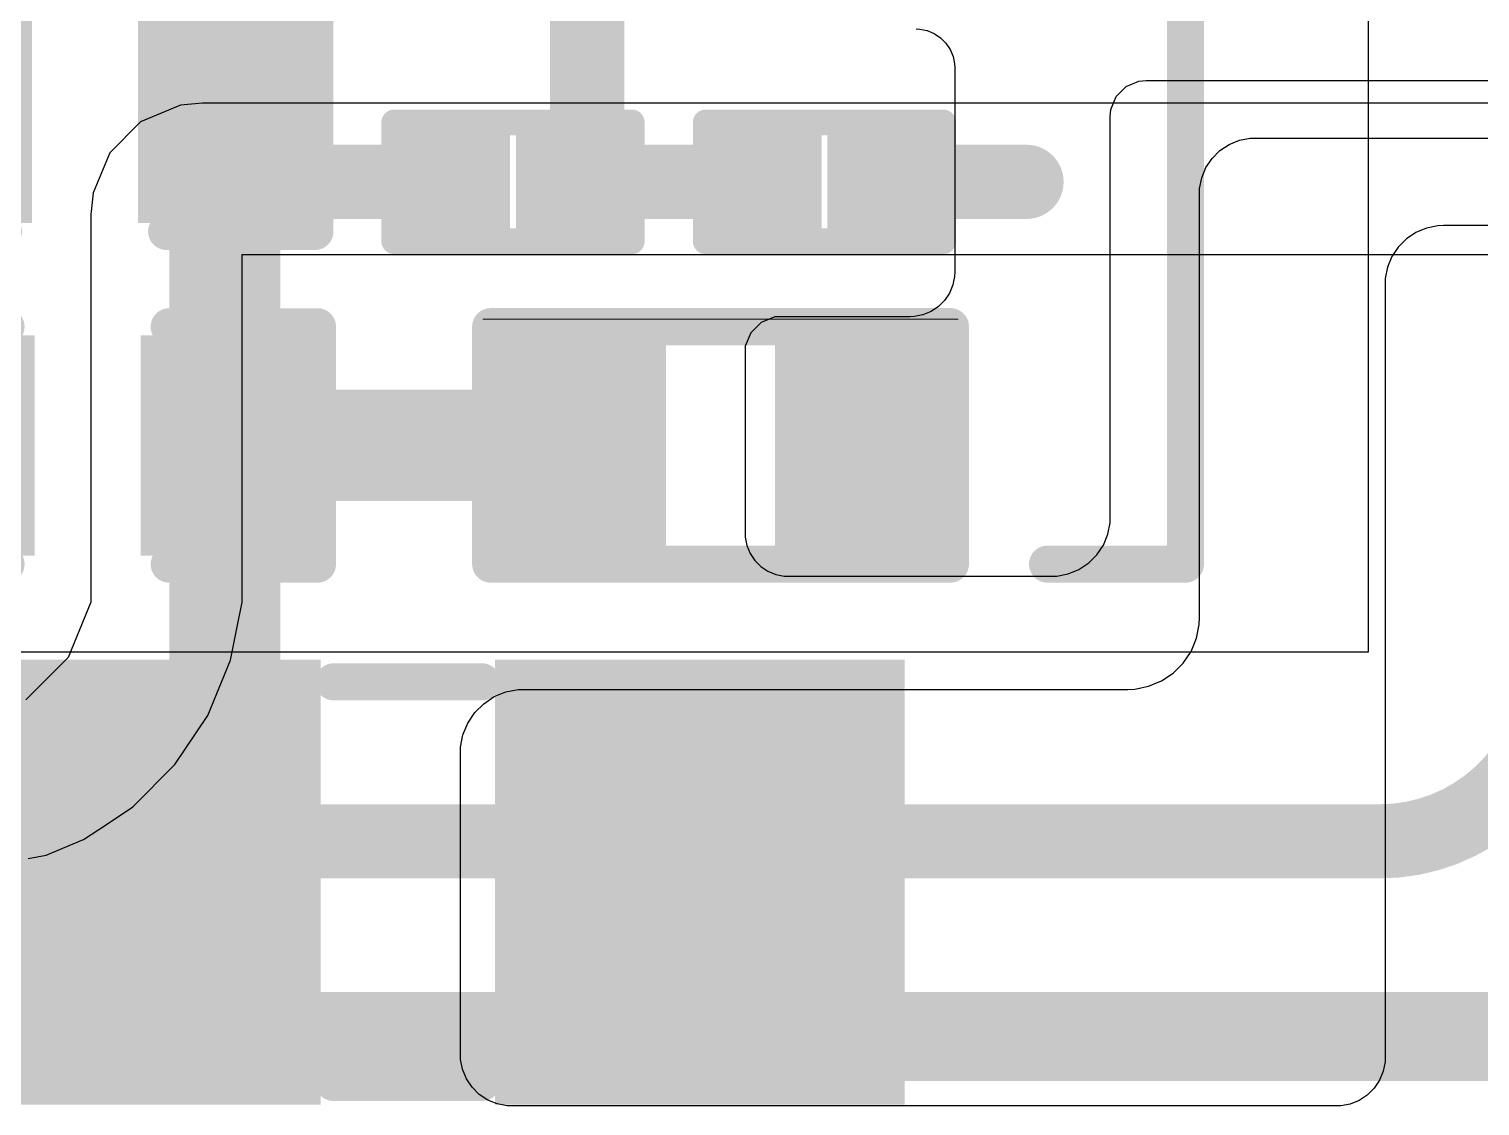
# Model space of a CAD drawing. Header units: inches. Extents: x -5 to 230, y -4 to 159.
# Drawn here: x 17.085 to 22.055, y 28.583 to 32.27 of the extents above; entities that cross this region are included whole.
import ezdxf

# ---------------------------------------------------------------- set-up
doc = ezdxf.new("R2010")
doc.units = ezdxf.units.IN
for name, color, linetype in [('Bottom Layer', 5, 'Continuous'), ('Layer 1', 16, 'Continuous'), ('Top Layer', 1, 'Continuous'), ('Top Overlay', 2, 'Continuous'), ('Top Paste', 8, 'Continuous'), ('Top Solder', 216, 'Continuous')]:
    doc.layers.add(name, color=color, linetype=linetype)

# ---------------------------------------------------------------- blocks, each defined once
blk = doc.blocks.new('R___0402_171')
at = {"layer": 'Top Layer'}
for points in [[(-0.6985, -0.3175), (-0.6985, 0.3175), (-0.2413, 0.3175), (-0.2413, -0.3175)], [(0.2413, -0.3175), (0.2413, 0.3175), (0.6985, 0.3175), (0.6985, -0.3175)]]:
    blk.add_hatch(color=1, dxfattribs=at).paths.add_polyline_path(points)
at = {"layer": 'Top Paste'}
for points in [[(-0.6985, -0.3175), (-0.6985, 0.3175), (-0.2413, 0.3175), (-0.2413, -0.3175)], [(0.2413, -0.3175), (0.2413, 0.3175), (0.6985, 0.3175), (0.6985, -0.3175)]]:
    blk.add_hatch(color=8, dxfattribs=at).paths.add_polyline_path(points)
at = {"layer": 'Top Solder'}
for points in [[(-0.7535, -0.3725), (-0.7535, 0.3725), (-0.1863, 0.3725), (-0.1863, -0.3725)], [(0.1863, -0.3725), (0.1863, 0.3725), (0.7535, 0.3725), (0.7535, -0.3725)]]:
    blk.add_hatch(color=216, dxfattribs=at).paths.add_polyline_path(points)
at = {"layer": 'Top Overlay'}
for points in [[(0.7874, 0.4064, 0.127, 0.127, 0), (-0.7874, 0.4064, 0.127, 0.127, 0)], [(-0.7874, 0.4064, 0.127, 0.127, 0), (-0.7874, -0.4064, 0.127, 0.127, 0)], [(0.7874, 0.4064, 0.127, 0.127, 0), (0.7874, -0.4064, 0.127, 0.127, 0)], [(0.7874, -0.4064, 0.127, 0.127, 0), (-0.7874, -0.4064, 0.127, 0.127, 0)], [(0.8128, -0.4318, 0.00323, 0.00323, 0), (-0.8128, -0.4318, 0.00323, 0.00323, 0)]]:
    blk.add_lwpolyline(points, format="xyseb", dxfattribs=at)
for points in [[(-0.8191, 0.4064, 0.0635, 0.0635, 1), (-0.7556, 0.4064, 0.0635, 0.0635, 1)], [(-0.8191, 0.4064, 0.0635, 0.0635, 1), (-0.7556, 0.4064, 0.0635, 0.0635, 1)], [(0.7556, 0.4064, 0.0635, 0.0635, 1), (0.8191, 0.4064, 0.0635, 0.0635, 1)], [(0.7556, 0.4064, 0.0635, 0.0635, 1), (0.8191, 0.4064, 0.0635, 0.0635, 1)], [(-0.8191, -0.4064, 0.0635, 0.0635, 1), (-0.7556, -0.4064, 0.0635, 0.0635, 1)], [(-0.8191, -0.4064, 0.0635, 0.0635, 1), (-0.7556, -0.4064, 0.0635, 0.0635, 1)], [(0.7556, -0.4064, 0.0635, 0.0635, 1), (0.8191, -0.4064, 0.0635, 0.0635, 1)], [(0.7556, -0.4064, 0.0635, 0.0635, 1), (0.8191, -0.4064, 0.0635, 0.0635, 1)], [(-0.8136, -0.4318, 0.00161, 0.00161, 1), (-0.812, -0.4318, 0.00161, 0.00161, 1)], [(0.812, -0.4318, 0.00161, 0.00161, 1), (0.8136, -0.4318, 0.00161, 0.00161, 1)]]:
    blk.add_lwpolyline(points, format="xyseb", close=True, dxfattribs=at)
blk = doc.blocks.new('I___0805_191')
at = {"layer": 'Top Layer'}
for points in [[(-1.6, 0.66), (-0.4, 0.66), (-0.4, -0.66), (-1.6, -0.66)], [(0.4, 0.66), (1.6, 0.66), (1.6, -0.66), (0.4, -0.66)]]:
    blk.add_hatch(color=1, dxfattribs=at).paths.add_polyline_path(points)
at = {"layer": 'Top Paste'}
for points in [[(-1.6, 0.66), (-0.4, 0.66), (-0.4, -0.66), (-1.6, -0.66)], [(0.4, 0.66), (1.6, 0.66), (1.6, -0.66), (0.4, -0.66)]]:
    blk.add_hatch(color=8, dxfattribs=at).paths.add_polyline_path(points)
at = {"layer": 'Top Solder'}
for points in [[(-1.7016, 0.7616), (-0.2984, 0.7616), (-0.2984, -0.7616), (-1.7016, -0.7616)], [(0.2984, 0.7616), (1.7016, 0.7616), (1.7016, -0.7616), (0.2984, -0.7616)]]:
    blk.add_hatch(color=216, dxfattribs=at).paths.add_polyline_path(points)
at = {"layer": 'Top Overlay'}
for points in [[(-0.254, 0.6858, 0.127, 0.127, 0), (0.254, 0.6858, 0.127, 0.127, 0)], [(-0.254, -0.6858, 0.127, 0.127, 0), (0.254, -0.6858, 0.127, 0.127, 0)]]:
    blk.add_lwpolyline(points, format="xyseb", dxfattribs=at)
for points in [[(-0.2857, 0.6858, 0.0635, 0.0635, 1), (-0.2223, 0.6858, 0.0635, 0.0635, 1)], [(0.2223, 0.6858, 0.0635, 0.0635, 1), (0.2857, 0.6858, 0.0635, 0.0635, 1)], [(-0.2857, -0.6858, 0.0635, 0.0635, 1), (-0.2223, -0.6858, 0.0635, 0.0635, 1)], [(0.2223, -0.6858, 0.0635, 0.0635, 1), (0.2857, -0.6858, 0.0635, 0.0635, 1)]]:
    blk.add_lwpolyline(points, format="xyseb", close=True, dxfattribs=at)
blk = doc.blocks.new('DFN_2_0_3_0_6__212')
at = {"layer": 'Top Layer'}
for points in [[(-0.33, -0.13), (-0.33, 0.13), (-0.06, 0.13), (-0.06, -0.13)], [(0.06, -0.13), (0.06, 0.13), (0.33, 0.13), (0.33, -0.13)]]:
    blk.add_hatch(color=1, dxfattribs=at).paths.add_polyline_path(points)
at = {"layer": 'Top Paste'}
for points in [[(-0.33, -0.13), (-0.33, 0.13), (-0.06, 0.13), (-0.06, -0.13)], [(0.06, -0.13), (0.06, 0.13), (0.33, 0.13), (0.33, -0.13)]]:
    blk.add_hatch(color=8, dxfattribs=at).paths.add_polyline_path(points)
at = {"layer": 'Top Solder'}
for points in [[(-0.38, -0.18), (-0.38, 0.18), (-0.01, 0.18), (-0.01, -0.18)], [(0.01, -0.18), (0.01, 0.18), (0.38, 0.18), (0.38, -0.18)]]:
    blk.add_hatch(color=216, dxfattribs=at).paths.add_polyline_path(points)
at = {"layer": 'Top Overlay'}
for points in [[(-0.4064, -0.2032, 0.0889, 0.0889, 0), (-0.4064, 0.2032, 0.0889, 0.0889, 0)], [(-0.4064, 0.2032, 0.0889, 0.0889, 0), (0.4064, 0.2032, 0.0889, 0.0889, 0)], [(0.4064, -0.2032, 0.0889, 0.0889, 0), (0.4064, 0.2032, 0.0889, 0.0889, 0)], [(-0.4064, -0.2032, 0.0889, 0.0889, 0), (0.4064, -0.2032, 0.0889, 0.0889, 0)]]:
    blk.add_lwpolyline(points, format="xyseb", dxfattribs=at)
for points in [[(-0.4286, 0.2032, 0.0445, 0.0445, 1), (-0.3842, 0.2032, 0.0445, 0.0445, 1)], [(-0.4286, 0.2032, 0.0445, 0.0445, 1), (-0.3842, 0.2032, 0.0445, 0.0445, 1)], [(0.3842, 0.2032, 0.0445, 0.0445, 1), (0.4286, 0.2032, 0.0445, 0.0445, 1)], [(0.3842, 0.2032, 0.0445, 0.0445, 1), (0.4286, 0.2032, 0.0445, 0.0445, 1)], [(-0.4286, -0.2032, 0.0445, 0.0445, 1), (-0.3842, -0.2032, 0.0445, 0.0445, 1)], [(-0.4286, -0.2032, 0.0445, 0.0445, 1), (-0.3842, -0.2032, 0.0445, 0.0445, 1)], [(0.3842, -0.2032, 0.0445, 0.0445, 1), (0.4286, -0.2032, 0.0445, 0.0445, 1)], [(0.3842, -0.2032, 0.0445, 0.0445, 1), (0.4286, -0.2032, 0.0445, 0.0445, 1)]]:
    blk.add_lwpolyline(points, format="xyseb", close=True, dxfattribs=at)
blk = doc.blocks.new('DFN_2_0_3_0_6__213')
at = {"layer": 'Top Layer'}
for points in [[(-0.33, -0.13), (-0.33, 0.13), (-0.06, 0.13), (-0.06, -0.13)], [(0.06, -0.13), (0.06, 0.13), (0.33, 0.13), (0.33, -0.13)]]:
    blk.add_hatch(color=1, dxfattribs=at).paths.add_polyline_path(points)
at = {"layer": 'Top Paste'}
for points in [[(-0.33, -0.13), (-0.33, 0.13), (-0.06, 0.13), (-0.06, -0.13)], [(0.06, -0.13), (0.06, 0.13), (0.33, 0.13), (0.33, -0.13)]]:
    blk.add_hatch(color=8, dxfattribs=at).paths.add_polyline_path(points)
at = {"layer": 'Top Solder'}
for points in [[(-0.38, -0.18), (-0.38, 0.18), (-0.01, 0.18), (-0.01, -0.18)], [(0.01, -0.18), (0.01, 0.18), (0.38, 0.18), (0.38, -0.18)]]:
    blk.add_hatch(color=216, dxfattribs=at).paths.add_polyline_path(points)
at = {"layer": 'Top Overlay'}
for points in [[(0.4064, 0.2032, 0.0889, 0.0889, 0), (-0.4064, 0.2032, 0.0889, 0.0889, 0)], [(-0.4064, 0.2032, 0.0889, 0.0889, 0), (-0.4064, -0.2032, 0.0889, 0.0889, 0)], [(0.4064, 0.2032, 0.0889, 0.0889, 0), (0.4064, -0.2032, 0.0889, 0.0889, 0)], [(0.4064, -0.2032, 0.0889, 0.0889, 0), (-0.4064, -0.2032, 0.0889, 0.0889, 0)]]:
    blk.add_lwpolyline(points, format="xyseb", dxfattribs=at)
for points in [[(-0.4286, 0.2032, 0.0445, 0.0445, 1), (-0.3842, 0.2032, 0.0445, 0.0445, 1)], [(-0.4286, 0.2032, 0.0445, 0.0445, 1), (-0.3842, 0.2032, 0.0445, 0.0445, 1)], [(0.3842, 0.2032, 0.0445, 0.0445, 1), (0.4286, 0.2032, 0.0445, 0.0445, 1)], [(0.3842, 0.2032, 0.0445, 0.0445, 1), (0.4286, 0.2032, 0.0445, 0.0445, 1)], [(-0.4286, -0.2032, 0.0445, 0.0445, 1), (-0.3842, -0.2032, 0.0445, 0.0445, 1)], [(-0.4286, -0.2032, 0.0445, 0.0445, 1), (-0.3842, -0.2032, 0.0445, 0.0445, 1)], [(0.3842, -0.2032, 0.0445, 0.0445, 1), (0.4286, -0.2032, 0.0445, 0.0445, 1)], [(0.3842, -0.2032, 0.0445, 0.0445, 1), (0.4286, -0.2032, 0.0445, 0.0445, 1)]]:
    blk.add_lwpolyline(points, format="xyseb", close=True, dxfattribs=at)
blk = doc.blocks.new('C___0402_240')
at = {"layer": 'Top Layer'}
for points in [[(-0.6985, -0.3175), (-0.6985, 0.3175), (-0.2413, 0.3175), (-0.2413, -0.3175)], [(0.2413, -0.3175), (0.2413, 0.3175), (0.6985, 0.3175), (0.6985, -0.3175)]]:
    blk.add_hatch(color=1, dxfattribs=at).paths.add_polyline_path(points)
at = {"layer": 'Top Paste'}
for points in [[(-0.6985, -0.3175), (-0.6985, 0.3175), (-0.2413, 0.3175), (-0.2413, -0.3175)], [(0.2413, -0.3175), (0.2413, 0.3175), (0.6985, 0.3175), (0.6985, -0.3175)]]:
    blk.add_hatch(color=8, dxfattribs=at).paths.add_polyline_path(points)
at = {"layer": 'Top Solder'}
for points in [[(-0.7585, -0.3775), (-0.7585, 0.3775), (-0.1813, 0.3775), (-0.1813, -0.3775)], [(0.1813, -0.3775), (0.1813, 0.3775), (0.7585, 0.3775), (0.7585, -0.3775)]]:
    blk.add_hatch(color=216, dxfattribs=at).paths.add_polyline_path(points)
at = {"layer": 'Top Overlay'}
for points in [[(-0.7874, -0.4064, 0.127, 0.127, 0), (-0.7874, 0.4064, 0.127, 0.127, 0)], [(-0.7874, 0.4064, 0.127, 0.127, 0), (-0.2794, 0.4064, 0.127, 0.127, 0)], [(0.2794, 0.4064, 0.127, 0.127, 0), (0.7874, 0.4064, 0.127, 0.127, 0)], [(0.7874, -0.4064, 0.127, 0.127, 0), (0.7874, 0.4064, 0.127, 0.127, 0)], [(-0.7874, -0.4064, 0.127, 0.127, 0), (-0.2794, -0.4064, 0.127, 0.127, 0)], [(0.2794, -0.4064, 0.127, 0.127, 0), (0.7874, -0.4064, 0.127, 0.127, 0)]]:
    blk.add_lwpolyline(points, format="xyseb", dxfattribs=at)
for points in [[(-0.8191, 0.4064, 0.0635, 0.0635, 1), (-0.7556, 0.4064, 0.0635, 0.0635, 1)], [(-0.8191, 0.4064, 0.0635, 0.0635, 1), (-0.7556, 0.4064, 0.0635, 0.0635, 1)], [(-0.3111, 0.4064, 0.0635, 0.0635, 1), (-0.2477, 0.4064, 0.0635, 0.0635, 1)], [(0.2477, 0.4064, 0.0635, 0.0635, 1), (0.3111, 0.4064, 0.0635, 0.0635, 1)], [(0.7556, 0.4064, 0.0635, 0.0635, 1), (0.8191, 0.4064, 0.0635, 0.0635, 1)], [(0.7556, 0.4064, 0.0635, 0.0635, 1), (0.8191, 0.4064, 0.0635, 0.0635, 1)], [(-0.8191, -0.4064, 0.0635, 0.0635, 1), (-0.7556, -0.4064, 0.0635, 0.0635, 1)], [(-0.8191, -0.4064, 0.0635, 0.0635, 1), (-0.7556, -0.4064, 0.0635, 0.0635, 1)], [(-0.3111, -0.4064, 0.0635, 0.0635, 1), (-0.2477, -0.4064, 0.0635, 0.0635, 1)], [(0.2477, -0.4064, 0.0635, 0.0635, 1), (0.3111, -0.4064, 0.0635, 0.0635, 1)], [(0.7556, -0.4064, 0.0635, 0.0635, 1), (0.8191, -0.4064, 0.0635, 0.0635, 1)], [(0.7556, -0.4064, 0.0635, 0.0635, 1), (0.8191, -0.4064, 0.0635, 0.0635, 1)]]:
    blk.add_lwpolyline(points, format="xyseb", close=True, dxfattribs=at)
blk = doc.blocks.new('C___0402_241')
at = {"layer": 'Top Layer'}
for points in [[(-0.6985, -0.3175), (-0.6985, 0.3175), (-0.2413, 0.3175), (-0.2413, -0.3175)], [(0.2413, -0.3175), (0.2413, 0.3175), (0.6985, 0.3175), (0.6985, -0.3175)]]:
    blk.add_hatch(color=1, dxfattribs=at).paths.add_polyline_path(points)
at = {"layer": 'Top Paste'}
for points in [[(-0.6985, -0.3175), (-0.6985, 0.3175), (-0.2413, 0.3175), (-0.2413, -0.3175)], [(0.2413, -0.3175), (0.2413, 0.3175), (0.6985, 0.3175), (0.6985, -0.3175)]]:
    blk.add_hatch(color=8, dxfattribs=at).paths.add_polyline_path(points)
at = {"layer": 'Top Solder'}
for points in [[(-0.7585, -0.3775), (-0.7585, 0.3775), (-0.1813, 0.3775), (-0.1813, -0.3775)], [(0.1813, -0.3775), (0.1813, 0.3775), (0.7585, 0.3775), (0.7585, -0.3775)]]:
    blk.add_hatch(color=216, dxfattribs=at).paths.add_polyline_path(points)
at = {"layer": 'Top Overlay'}
for points in [[(-0.7874, -0.4064, 0.127, 0.127, 0), (-0.7874, 0.4064, 0.127, 0.127, 0)], [(-0.7874, 0.4064, 0.127, 0.127, 0), (-0.2794, 0.4064, 0.127, 0.127, 0)], [(0.2794, 0.4064, 0.127, 0.127, 0), (0.7874, 0.4064, 0.127, 0.127, 0)], [(0.7874, -0.4064, 0.127, 0.127, 0), (0.7874, 0.4064, 0.127, 0.127, 0)], [(-0.7874, -0.4064, 0.127, 0.127, 0), (-0.2794, -0.4064, 0.127, 0.127, 0)], [(0.2794, -0.4064, 0.127, 0.127, 0), (0.7874, -0.4064, 0.127, 0.127, 0)]]:
    blk.add_lwpolyline(points, format="xyseb", dxfattribs=at)
for points in [[(-0.8191, 0.4064, 0.0635, 0.0635, 1), (-0.7556, 0.4064, 0.0635, 0.0635, 1)], [(-0.8191, 0.4064, 0.0635, 0.0635, 1), (-0.7556, 0.4064, 0.0635, 0.0635, 1)], [(-0.3111, 0.4064, 0.0635, 0.0635, 1), (-0.2477, 0.4064, 0.0635, 0.0635, 1)], [(0.2477, 0.4064, 0.0635, 0.0635, 1), (0.3111, 0.4064, 0.0635, 0.0635, 1)], [(0.7556, 0.4064, 0.0635, 0.0635, 1), (0.8191, 0.4064, 0.0635, 0.0635, 1)], [(0.7556, 0.4064, 0.0635, 0.0635, 1), (0.8191, 0.4064, 0.0635, 0.0635, 1)], [(-0.8191, -0.4064, 0.0635, 0.0635, 1), (-0.7556, -0.4064, 0.0635, 0.0635, 1)], [(-0.8191, -0.4064, 0.0635, 0.0635, 1), (-0.7556, -0.4064, 0.0635, 0.0635, 1)], [(-0.3111, -0.4064, 0.0635, 0.0635, 1), (-0.2477, -0.4064, 0.0635, 0.0635, 1)], [(0.2477, -0.4064, 0.0635, 0.0635, 1), (0.3111, -0.4064, 0.0635, 0.0635, 1)], [(0.7556, -0.4064, 0.0635, 0.0635, 1), (0.8191, -0.4064, 0.0635, 0.0635, 1)], [(0.7556, -0.4064, 0.0635, 0.0635, 1), (0.8191, -0.4064, 0.0635, 0.0635, 1)]]:
    blk.add_lwpolyline(points, format="xyseb", close=True, dxfattribs=at)

msp = doc.modelspace()

# ---------------------------------------------------------------- linework, layer by layer
at = {"layer": 'Bottom Layer'}
for p, q in [((21.6717, 34.6225), (21.6717, 30.1368)), ((21.6717, 30.1368), (16.6882, 30.1368))]:
    msp.add_line(p, q, dxfattribs=at)
for points in [[(22.3192, 30.0972, 0.254, 0.254, -0.414214), (21.7114, 29.4894, 0.254, 0.254, 0)], [(13.1566, 29.4894, 0.254, 0.254, 0), (21.7114, 29.4894, 0.254, 0.254, 0)], [(10.5489, 28.8211, 0.3048, 0.3048, 0), (28.8046, 28.8211, 0.3048, 0.3048, 0)]]:
    msp.add_lwpolyline(points, format="xyseb", dxfattribs=at)
msp.add_lwpolyline([(21.6479, 29.4894, 0.127, 0.127, 1), (21.7749, 29.4894, 0.127, 0.127, 1)], format="xyseb", close=True, dxfattribs=at)
msp.add_lwpolyline([(21.6479, 29.4894, 0.127, 0.127, 1), (21.7749, 29.4894, 0.127, 0.127, 1)], format="xyseb", close=True, dxfattribs=at)
at = {"layer": 'Layer 1'}
for p, q in [((17.6047, 32.0094), (17.4671, 31.9523)), ((17.6792, 32.0167), (17.6047, 32.0094)), ((24.3141, 32.0167), (17.6792, 32.0167)), ((17.4671, 31.9523), (17.3617, 31.847)), ((17.3617, 31.847), (17.3047, 31.7094)), ((17.3047, 31.7094), (17.2974, 31.6349)), ((17.2974, 31.6349), (17.2974, 30.4105)), ((17.8153, 30.4105), (17.8154, 31.4987)), ((17.8154, 31.4987), (24.2101, 31.4987)), ((17.2974, 30.4105), (17.2974, 30.3081)), ((17.8153, 30.3081), (17.8153, 30.4105)), ((17.2974, 30.3081), (17.219, 30.119)), ((17.7975, 30.2185), (17.8153, 30.3081)), ((17.7759, 30.1099), (17.7975, 30.2185)), ((17.219, 30.119), (17.0742, 29.9742)), ((17.6976, 29.9207), (17.7759, 30.1099)), ((17.5853, 29.7527), (17.6976, 29.9207)), ((17.4405, 29.6079), (17.5853, 29.7527)), ((17.5853, 29.7527), (17.5853, 29.7527)), ((17.3503, 29.5476), (17.4405, 29.6079)), ((17.4405, 29.6079), (17.4405, 29.6079)), ((17.2724, 29.4956), (17.3503, 29.5476)), ((17.1438, 29.4423), (17.2724, 29.4956)), ((17.2724, 29.4956), (17.2724, 29.4956)), ((17.0828, 29.4302), (17.1438, 29.4423))]:
    msp.add_line(p, q, dxfattribs=at)
at = {"layer": 'Top Layer'}
for p, q in [((20.1237, 32.2707), (20.1367, 32.27)), ((20.1367, 32.27), (20.1621, 32.265)), ((20.1621, 32.265), (20.1861, 32.2551)), ((20.1861, 32.2551), (20.2076, 32.2407)), ((20.2076, 32.2407), (20.2259, 32.2223)), ((20.2259, 32.2223), (20.2403, 32.2008)), ((20.2403, 32.2008), (20.2503, 32.1768)), ((20.2503, 32.1768), (20.2553, 32.1514)), ((20.2553, 32.1514), (20.2559, 32.1384)), ((20.2559, 32.1384), (20.2559, 32.1384)), ((20.2559, 32.1384), (20.2559, 31.4386)), ((20.809, 32.0392), (20.8429, 32.0731)), ((20.8429, 32.0731), (20.8871, 32.0914)), ((20.8871, 32.0914), (20.9111, 32.0938)), ((20.9111, 32.0938), (20.9111, 32.0938)), ((20.9111, 32.0938), (23.3661, 32.0938)), ((20.7906, 31.9949), (20.809, 32.0392)), ((20.7883, 31.971), (20.7906, 31.9949)), ((20.7883, 30.5999), (20.7883, 31.971)), ((21.1643, 31.8543), (21.1958, 31.8753)), ((21.1958, 31.8753), (21.2308, 31.8898)), ((21.2308, 31.8898), (21.2679, 31.8972)), ((21.2679, 31.8972), (21.2868, 31.8972)), ((21.2868, 31.8972), (21.2868, 31.8972)), ((21.2868, 31.8972), (23.3661, 31.8972)), ((21.1165, 31.796), (21.1376, 31.8275)), ((21.1376, 31.8275), (21.1643, 31.8543)), ((21.0947, 31.7239), (21.102, 31.7611)), ((21.102, 31.7611), (21.1165, 31.796)), ((21.0947, 31.705), (21.0947, 31.7239)), ((21.0947, 30.2561), (21.0947, 31.705)), ((21.8355, 31.5736), (21.8029, 31.5518)), ((21.8717, 31.5886), (21.8355, 31.5736)), ((21.9102, 31.5962), (21.8717, 31.5886)), ((21.9298, 31.5972), (21.9102, 31.5962)), ((23.3661, 31.5972), (21.9298, 31.5972)), ((21.7752, 31.5241), (21.7534, 31.4915)), ((21.8029, 31.5518), (21.7752, 31.5241)), ((21.7534, 31.4915), (21.7384, 31.4552)), ((20.2552, 31.4236), (20.2494, 31.3942)), ((20.2559, 31.4386), (20.2552, 31.4236)), ((21.7307, 31.4168), (21.7298, 31.3972)), ((21.7384, 31.4552), (21.7307, 31.4168)), ((20.2379, 31.3665), (20.2212, 31.3415)), ((20.2494, 31.3942), (20.2379, 31.3665)), ((21.7298, 31.3972), (21.7298, 31.3972)), ((21.7298, 31.3972), (21.7298, 28.7515)), ((20.2, 31.3203), (20.175, 31.3036)), ((20.2212, 31.3415), (20.2, 31.3203)), ((19.5936, 31.2662), (19.5579, 31.2306)), ((19.6401, 31.2855), (19.5936, 31.2662)), ((19.6653, 31.2855), (19.6401, 31.2855)), ((20.1028, 31.2855), (19.6653, 31.2855)), ((20.1178, 31.2863), (20.1028, 31.2855)), ((20.1028, 31.2855), (20.1028, 31.2855)), ((20.1473, 31.2921), (20.1178, 31.2863)), ((20.175, 31.3036), (20.1473, 31.2921)), ((19.5579, 31.2306), (19.5386, 31.1841)), ((19.5386, 31.1841), (19.5386, 31.1589)), ((19.5386, 31.1589), (19.5386, 31.1589)), ((19.5386, 31.1589), (19.5386, 30.545)), ((20.7805, 30.5408), (20.7883, 30.5799)), ((20.7883, 30.5799), (20.7883, 30.5999)), ((20.7883, 30.5999), (20.7883, 30.5999)), ((19.5386, 30.545), (19.5386, 30.5304)), ((19.5386, 30.5304), (19.5443, 30.5019)), ((20.7652, 30.5039), (20.7805, 30.5408)), ((19.5443, 30.5019), (19.5555, 30.475)), ((19.5555, 30.475), (19.5716, 30.4508)), ((20.7148, 30.4424), (20.743, 30.4707)), ((20.743, 30.4707), (20.7652, 30.5039)), ((19.5716, 30.4508), (19.5922, 30.4302)), ((19.5922, 30.4302), (19.6164, 30.414)), ((19.6164, 30.414), (19.6433, 30.4029)), ((20.6447, 30.405), (20.6816, 30.4202)), ((20.6816, 30.4202), (20.7148, 30.4424)), ((19.6433, 30.4029), (19.6719, 30.3972)), ((19.6719, 30.3972), (19.6864, 30.3972)), ((19.6864, 30.3972), (19.6864, 30.3972)), ((19.6864, 30.3972), (20.5856, 30.3972)), ((20.5856, 30.3972), (20.6055, 30.3972)), ((20.6055, 30.3972), (20.6447, 30.405)), ((21.084, 30.1846), (21.0935, 30.2319)), ((21.0935, 30.2319), (21.0947, 30.2561)), ((21.0947, 30.2561), (21.0947, 30.2561)), ((21.0656, 30.1399), (21.084, 30.1846)), ((21.0387, 30.0998), (21.0656, 30.1399)), ((20.9644, 30.0388), (21.0046, 30.0657)), ((21.0046, 30.0657), (21.0387, 30.0998)), ((20.8725, 30.0109), (20.9198, 30.0203)), ((20.9198, 30.0203), (20.9644, 30.0388)), ((18.6428, 29.9607), (18.6787, 29.9848)), ((18.6787, 29.9848), (18.7187, 30.0013)), ((18.7187, 30.0013), (18.7611, 30.0097)), ((18.7611, 30.0097), (18.7827, 30.0097)), ((18.7827, 30.0097), (18.7827, 30.0097)), ((18.7827, 30.0097), (20.8483, 30.0097)), ((20.8483, 30.0097), (20.8725, 30.0109)), ((18.5882, 29.8942), (18.6122, 29.9302)), ((18.6122, 29.9302), (18.6428, 29.9607)), ((18.5716, 29.8543), (18.5882, 29.8942)), ((18.5632, 29.8119), (18.5716, 29.8543)), ((18.5632, 29.7902), (18.5632, 29.8119)), ((18.5632, 28.7606), (18.5632, 29.7902)), ((18.5632, 28.7431), (18.5632, 28.7606)), ((18.5632, 28.7606), (18.5632, 28.7606)), ((18.57, 28.7089), (18.5632, 28.7431)), ((21.7298, 28.7349), (21.7233, 28.7025)), ((21.7298, 28.7515), (21.7298, 28.7349)), ((18.5833, 28.6767), (18.57, 28.7089)), ((18.6027, 28.6477), (18.5833, 28.6767)), ((21.7233, 28.7025), (21.7106, 28.6719)), ((18.6274, 28.623), (18.6027, 28.6477)), ((21.6923, 28.6444), (21.6689, 28.621)), ((21.7106, 28.6719), (21.6923, 28.6444)), ((18.6564, 28.6036), (18.6274, 28.623)), ((18.6886, 28.5903), (18.6564, 28.6036)), ((18.7228, 28.5835), (18.6886, 28.5903)), ((18.7403, 28.5835), (18.7228, 28.5835)), ((21.5618, 28.5835), (18.7403, 28.5835)), ((21.5783, 28.5835), (21.5618, 28.5835)), ((21.5618, 28.5835), (21.5618, 28.5835)), ((21.6108, 28.5899), (21.5783, 28.5835)), ((21.6413, 28.6026), (21.6108, 28.5899)), ((21.6689, 28.621), (21.6413, 28.6026))]:
    msp.add_line(p, q, dxfattribs=at)
for points in [[(17.7471, 31.9837, 0.381, 0.381, 0), (17.7471, 33.0972, 0.381, 0.381, 0)], [(18.9973, 31.776, 0.254, 0.254, 0), (18.9973, 32.7495, 0.254, 0.254, 0)], [(17.756, 30.8448, 0.381, 0.381, 0), (17.756, 31.9195, 0.381, 0.381, 0)], [(17.756, 31.9195, 0.254, 0.254, -0.068831), (17.7471, 31.9837, 0.254, 0.254, 0)], [(17.7746, 31.7472, 0.254, 0.254, 0), (18.465, 31.7472, 0.254, 0.254, 0)], [(19.0016, 31.7472, 0.254, 0.254, 0), (19.5555, 31.7472, 0.254, 0.254, 0)], [(20.1116, 31.7472, 0.254, 0.254, 0), (20.5019, 31.7472, 0.254, 0.254, 0)], [(17.756, 29.723, 0.381, 0.381, 0), (17.756, 30.8448, 0.381, 0.381, 0)], [(17.756, 30.8448, 0.381, 0.381, 0), (18.984, 30.8448, 0.381, 0.381, 0)], [(20.0049, 30.926, 0.254, 0.254, -0.414214), (19.9238, 30.845, 0.254, 0.254, 0)], [(18.984, 30.8448, 0.254, 0.254, 0), (18.984, 30.845, 0.254, 0.254, 0)], [(19.9117, 30.845, 0.254, 0.254, 0), (19.9238, 30.845, 0.254, 0.254, 0)], [(17.3827, 29.3497, 0.254, 0.254, 0), (17.756, 29.723, 0.254, 0.254, 0)]]:
    msp.add_lwpolyline(points, format="xyseb", dxfattribs=at)
for points in [[(17.6518, 31.9837, 0.1905, 0.1905, 1), (17.8423, 31.9837, 0.1905, 0.1905, 1)], [(17.6607, 31.9195, 0.1905, 0.1905, 1), (17.8512, 31.9195, 0.1905, 0.1905, 1)], [(17.6836, 31.9837, 0.127, 0.127, 1), (17.8106, 31.9837, 0.127, 0.127, 1)], [(17.6925, 31.9195, 0.127, 0.127, 1), (17.8195, 31.9195, 0.127, 0.127, 1)], [(17.7111, 31.7472, 0.127, 0.127, 1), (17.8381, 31.7472, 0.127, 0.127, 1)], [(18.4015, 31.7472, 0.127, 0.127, 1), (18.5285, 31.7472, 0.127, 0.127, 1)], [(18.9338, 31.776, 0.127, 0.127, 1), (19.0608, 31.776, 0.127, 0.127, 1)], [(18.9381, 31.7472, 0.127, 0.127, 1), (19.0651, 31.7472, 0.127, 0.127, 1)], [(19.492, 31.7472, 0.127, 0.127, 1), (19.619, 31.7472, 0.127, 0.127, 1)], [(20.0481, 31.7472, 0.127, 0.127, 1), (20.1751, 31.7472, 0.127, 0.127, 1)], [(20.4384, 31.7472, 0.127, 0.127, 1), (20.5654, 31.7472, 0.127, 0.127, 1)], [(17.6607, 30.8448, 0.1905, 0.1905, 1), (17.8512, 30.8448, 0.1905, 0.1905, 1)], [(17.6607, 30.8448, 0.1905, 0.1905, 1), (17.8512, 30.8448, 0.1905, 0.1905, 1)], [(17.6607, 30.8448, 0.1905, 0.1905, 1), (17.8512, 30.8448, 0.1905, 0.1905, 1)], [(18.8888, 30.8448, 0.1905, 0.1905, 1), (19.0793, 30.8448, 0.1905, 0.1905, 1)], [(19.9414, 30.926, 0.127, 0.127, 1), (20.0684, 30.926, 0.127, 0.127, 1)], [(18.9205, 30.845, 0.127, 0.127, 1), (19.0475, 30.845, 0.127, 0.127, 1)], [(18.9205, 30.8448, 0.127, 0.127, 1), (19.0475, 30.8448, 0.127, 0.127, 1)], [(19.8482, 30.845, 0.127, 0.127, 1), (19.9752, 30.845, 0.127, 0.127, 1)], [(19.8603, 30.845, 0.127, 0.127, 1), (19.9873, 30.845, 0.127, 0.127, 1)], [(19.8603, 30.845, 0.127, 0.127, 1), (19.9873, 30.845, 0.127, 0.127, 1)], [(17.6607, 29.723, 0.1905, 0.1905, 1), (17.8512, 29.723, 0.1905, 0.1905, 1)], [(17.6925, 29.723, 0.127, 0.127, 1), (17.8195, 29.723, 0.127, 0.127, 1)], [(17.3192, 29.3497, 0.127, 0.127, 1), (17.4462, 29.3497, 0.127, 0.127, 1)]]:
    msp.add_lwpolyline(points, format="xyseb", close=True, dxfattribs=at)
at = {"layer": 'Top Overlay'}
for points in [[(21.0462, 30.4384, 0.127, 0.127, 0), (21.0462, 34.2891, 0.127, 0.127, 0)], [(20.574, 30.4384, 0.127, 0.127, 0), (21.0462, 30.4384, 0.127, 0.127, 0)]]:
    msp.add_lwpolyline(points, format="xyseb", dxfattribs=at)
for points in [[(20.5422, 30.4384, 0.0635, 0.0635, 1), (20.6058, 30.4384, 0.0635, 0.0635, 1)], [(21.0144, 30.4384, 0.0635, 0.0635, 1), (21.0779, 30.4384, 0.0635, 0.0635, 1)], [(21.0144, 30.4384, 0.0635, 0.0635, 1), (21.0779, 30.4384, 0.0635, 0.0635, 1)]]:
    msp.add_lwpolyline(points, format="xyseb", close=True, dxfattribs=at)

# ---------------------------------------------------------------- block references
for name, p in [('C___0402_240', (17.2772, 31.9837)), ('DFN_2_0_3_0_6__212', (19.8099, 31.7472)), ('C___0402_241', (17.2861, 30.8448)), ('I___0805_191', (18.3827, 29.3497))]:
    msp.add_blockref(name, p)
at = {"rotation": 180}
for name, p in [('DFN_2_0_3_0_6__213', (18.7431, 31.7472)), ('R___0402_171', (19.4539, 30.845))]:
    msp.add_blockref(name, p, dxfattribs=at)

doc.saveas('drawing.dxf')
